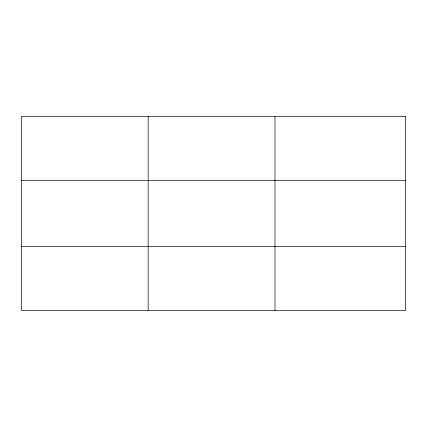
<?xml version="1.0" encoding="UTF-8"?>
<svg xmlns="http://www.w3.org/2000/svg" width="427" height="427" viewBox="0 0 427 427"><rect width="100%" height="100%" fill="white"/><g stroke="black" fill="none" stroke-linecap="round" stroke-linejoin="round"><path stroke-width="0.64" d="M148.169 310.429L148.169 116.571M274.988 310.429L274.988 116.571M21.35 180.546L405.65 180.546M21.35 246.454L405.65 246.454M405.65 116.571L405.65 310.429L21.35 310.429L21.35 116.571L405.65 116.571"/></g></svg>
